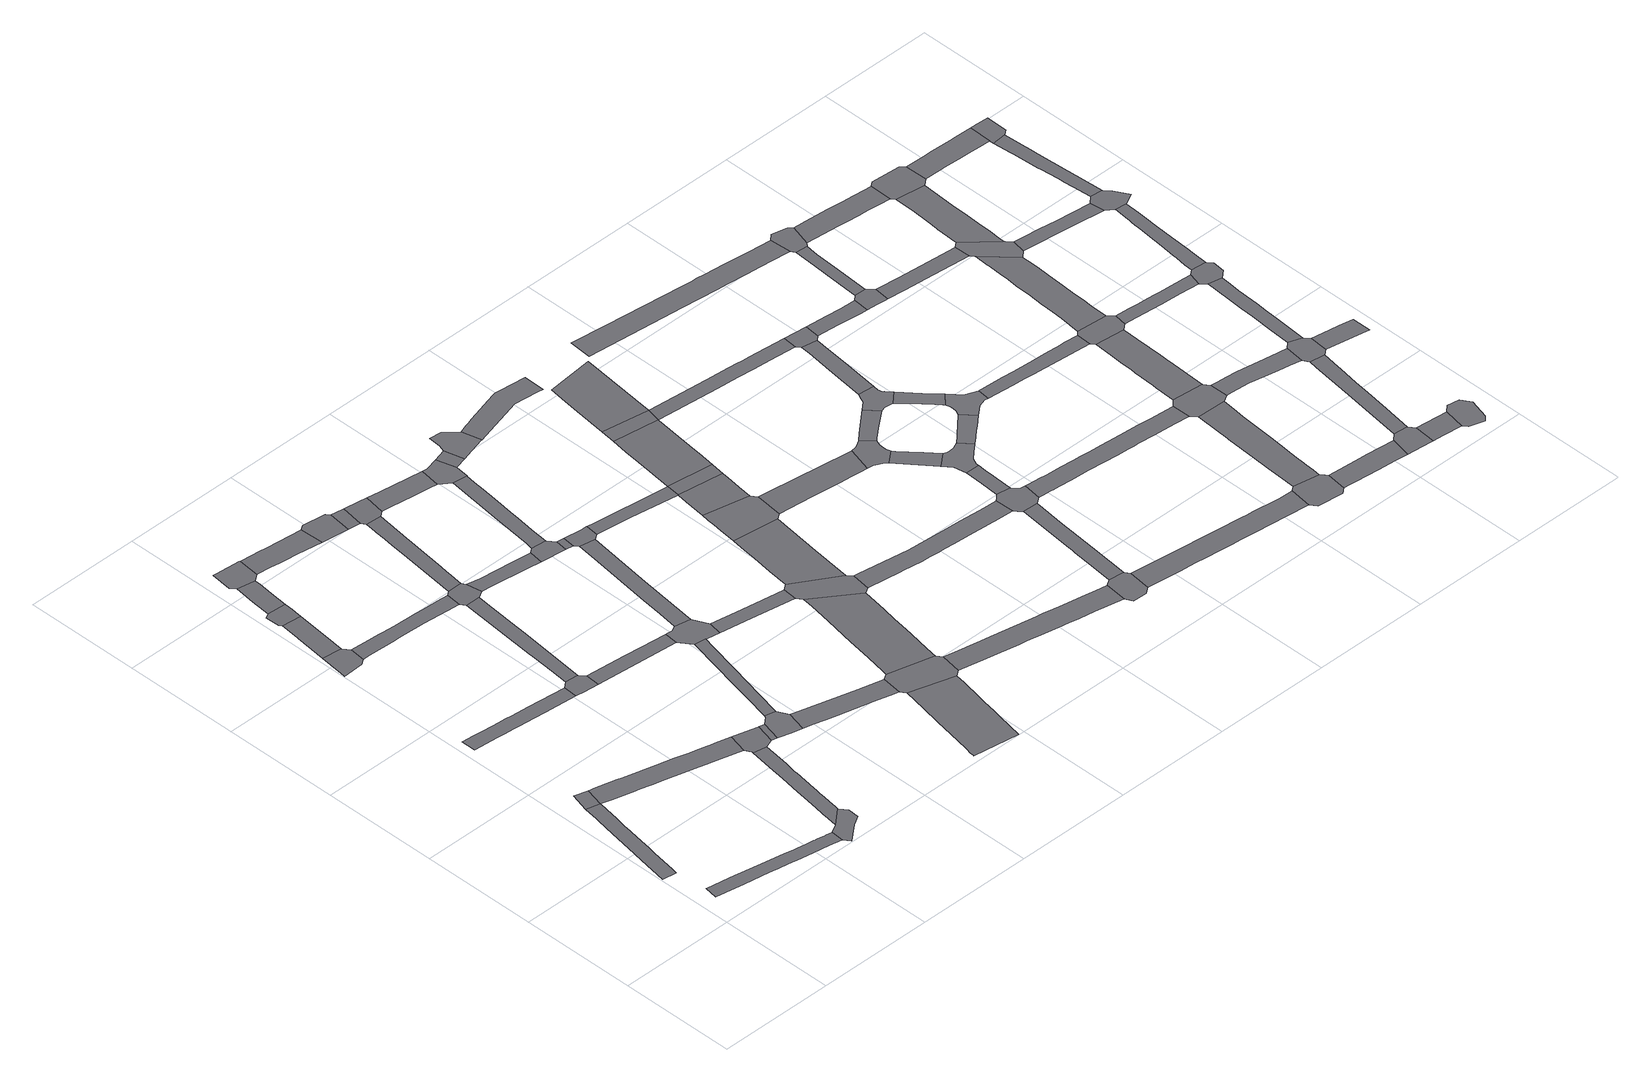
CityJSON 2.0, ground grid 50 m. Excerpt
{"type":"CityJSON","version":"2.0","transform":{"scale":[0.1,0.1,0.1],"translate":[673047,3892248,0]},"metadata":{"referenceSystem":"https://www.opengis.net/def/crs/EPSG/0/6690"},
"CityObjects":{
"road1":{"type":"Road","attributes":{"function":"9","usage":"9","RoadStructureAttribute.widthType":"3","RoadStructureAttribute.width":5.88,"RoadStructureAttribute.sectionType":"1"},"geometry":[{"type":"MultiSurface","lod":"1","boundaries":[[[0,1,2,3,4,5,6,7,8,9,10,11,12,13,14,15,16,17,18]]]}]},
"road2":{"type":"Road","attributes":{"function":"9","usage":"9","RoadStructureAttribute.widthType":"3","RoadStructureAttribute.width":5.01,"RoadStructureAttribute.sectionType":"1"},"geometry":[{"type":"MultiSurface","lod":"1","boundaries":[[[19,20,21,22,23,24,25,26,27,28,29,30,31,32,33,34,35,36,37,38,39,40,41,42,43,44]]]}]},
"road3":{"type":"Road","attributes":{"function":"9","usage":"9","RoadStructureAttribute.widthType":"9","RoadStructureAttribute.width":-9999,"RoadStructureAttribute.sectionType":"9"},"geometry":[{"type":"MultiSurface","lod":"1","boundaries":[[[17,16,45,46]]]}]},
"road4":{"type":"Road","attributes":{"function":"9","usage":"9","RoadStructureAttribute.widthType":"9","RoadStructureAttribute.width":-9999,"RoadStructureAttribute.sectionType":"9"},"geometry":[{"type":"MultiSurface","lod":"1","boundaries":[[[47,48,49,50,51,52,53,54]]]}]},
"road5":{"type":"Road","attributes":{"function":"9","usage":"9","RoadStructureAttribute.widthType":"2","RoadStructureAttribute.width":8.75,"RoadStructureAttribute.sectionType":"1"},"geometry":[{"type":"MultiSurface","lod":"1","boundaries":[[[55,56,57,58,59,60,61,62,63,64,65,45,16,66,67,68,69,70,71,72,73,74,75,76,77]]]}]},
"road6":{"type":"Road","attributes":{"function":"9","usage":"9","RoadStructureAttribute.widthType":"3","RoadStructureAttribute.width":5.78,"RoadStructureAttribute.sectionType":"1"},"geometry":[{"type":"MultiSurface","lod":"1","boundaries":[[[78,79,80,81,82,83,84,85,86,87,88,89,90,91,92,93]]]}]},
"road7":{"type":"Road","attributes":{"function":"9","usage":"9","RoadStructureAttribute.widthType":"9","RoadStructureAttribute.width":-9999,"RoadStructureAttribute.sectionType":"9"},"geometry":[{"type":"MultiSurface","lod":"1","boundaries":[[[43,94,95,96,97,98,99,100,44]]]}]},
"road8":{"type":"Road","attributes":{"function":"9","usage":"9","RoadStructureAttribute.widthType":"2","RoadStructureAttribute.width":8.64,"RoadStructureAttribute.sectionType":"1"},"geometry":[{"type":"MultiSurface","lod":"1","boundaries":[[[101,102,103,104,105,50,49,106,107]]]}]},
"road9":{"type":"Road","attributes":{"function":"9","usage":"9","RoadStructureAttribute.widthType":"9","RoadStructureAttribute.width":-9999,"RoadStructureAttribute.sectionType":"9"},"geometry":[{"type":"MultiSurface","lod":"1","boundaries":[[[101,107,108,109,110,111,112]]]}]},
"road10":{"type":"Road","attributes":{"function":"9","usage":"9","RoadStructureAttribute.widthType":"3","RoadStructureAttribute.width":5.52,"RoadStructureAttribute.sectionType":"1"},"geometry":[{"type":"MultiSurface","lod":"1","boundaries":[[[113,114,115,116,117,118,119,120,121,100,99,122,123,124,125,126,127,128,129,130,131,132,133]]]}]},
"road11":{"type":"Road","attributes":{"function":"9","usage":"9","RoadStructureAttribute.widthType":"2","RoadStructureAttribute.width":8.64,"RoadStructureAttribute.sectionType":"1"},"geometry":[{"type":"MultiSurface","lod":"1","boundaries":[[[134,110,109,135,136,137,138,139,140]]]}]},
"road12":{"type":"Road","attributes":{"function":"9","usage":"9","RoadStructureAttribute.widthType":"9","RoadStructureAttribute.width":-9999,"RoadStructureAttribute.sectionType":"9"},"geometry":[{"type":"MultiSurface","lod":"1","boundaries":[[[139,141,142,143,144,145,146,147,148,140]]]}]},
"road13":{"type":"Road","attributes":{"function":"9","usage":"9","RoadStructureAttribute.widthType":"3","RoadStructureAttribute.width":5.44,"RoadStructureAttribute.sectionType":"1"},"geometry":[{"type":"MultiSurface","lod":"1","boundaries":[[[149,150,151,152,153,154,155,156,157,158,159,160,161,162,163,164,165,166,167,168,48,47]]]}]},
"road14":{"type":"Road","attributes":{"function":"9","usage":"9","RoadStructureAttribute.widthType":"9","RoadStructureAttribute.width":-9999,"RoadStructureAttribute.sectionType":"9"},"geometry":[{"type":"MultiSurface","lod":"1","boundaries":[[[169,170,171,86,85,172,173]]]}]},
"road15":{"type":"Road","attributes":{"function":"9","usage":"9","RoadStructureAttribute.widthType":"9","RoadStructureAttribute.width":-9999,"RoadStructureAttribute.sectionType":"9"},"geometry":[{"type":"MultiSurface","lod":"1","boundaries":[[[132,174,175,176,55,77,177,133]]]}]},
"road16":{"type":"Road","attributes":{"function":"9","usage":"9","RoadStructureAttribute.widthType":"2","RoadStructureAttribute.width":8.75,"RoadStructureAttribute.sectionType":"1"},"geometry":[{"type":"MultiSurface","lod":"1","boundaries":[[[178,179,175,174,180]]]}]},
"road17":{"type":"Road","attributes":{"function":"9","usage":"9","RoadStructureAttribute.widthType":"3","RoadStructureAttribute.width":5.95,"RoadStructureAttribute.sectionType":"1"},"geometry":[{"type":"MultiSurface","lod":"1","boundaries":[[[170,181,182,183,184,185,186,187,188,171]]]}]},
"road18":{"type":"Road","attributes":{"function":"9","usage":"9","RoadStructureAttribute.widthType":"2","RoadStructureAttribute.width":9.2,"RoadStructureAttribute.sectionType":"1"},"geometry":[{"type":"MultiSurface","lod":"1","boundaries":[[[189,190,191,192,193,194,195,196,197,198,143,142]]]}]},
"road19":{"type":"Road","attributes":{"function":"9","usage":"9","RoadStructureAttribute.widthType":"9","RoadStructureAttribute.width":-9999,"RoadStructureAttribute.sectionType":"9"},"geometry":[{"type":"MultiSurface","lod":"1","boundaries":[[[199,200,201,202,203,204,205,206,178,180]]]}]},
"road20":{"type":"Road","attributes":{"function":"9","usage":"9","RoadStructureAttribute.widthType":"3","RoadStructureAttribute.width":5.78,"RoadStructureAttribute.sectionType":"1"},"geometry":[{"type":"MultiSurface","lod":"1","boundaries":[[[207,208,209,210,169,173]]]}]},
"road21":{"type":"Road","attributes":{"function":"9","usage":"9","RoadStructureAttribute.widthType":"9","RoadStructureAttribute.width":-9999,"RoadStructureAttribute.sectionType":"9"},"geometry":[{"type":"MultiSurface","lod":"1","boundaries":[[[159,158,185,184,211,212,213,214]]]}]},
"road22":{"type":"Road","attributes":{"function":"9","usage":"9","RoadStructureAttribute.widthType":"3","RoadStructureAttribute.width":4.24,"RoadStructureAttribute.sectionType":"1"},"geometry":[{"type":"MultiSurface","lod":"1","boundaries":[[[215,216,217,204,203,218,219,220,221,222,223]]]}]},
"road23":{"type":"Road","attributes":{"function":"9","usage":"9","RoadStructureAttribute.widthType":"9","RoadStructureAttribute.width":-9999,"RoadStructureAttribute.sectionType":"9"},"geometry":[{"type":"MultiSurface","lod":"1","boundaries":[[[224,225,226,195,194,227,228]]]}]},
"road24":{"type":"Road","attributes":{"function":"9","usage":"9","RoadStructureAttribute.widthType":"2","RoadStructureAttribute.width":8.75,"RoadStructureAttribute.sectionType":"1"},"geometry":[{"type":"MultiSurface","lod":"1","boundaries":[[[229,230,231,232,233,234,235,236,237,238,239,202,201]]]}]},
"road25":{"type":"Road","attributes":{"function":"9","usage":"9","RoadStructureAttribute.widthType":"3","RoadStructureAttribute.width":5.95,"RoadStructureAttribute.sectionType":"1"},"geometry":[{"type":"MultiSurface","lod":"1","boundaries":[[[240,241,242,243,244,245,214,213,246,247,248,249,250,251,252,253,254]]]}]},
"road26":{"type":"Road","attributes":{"function":"9","usage":"9","RoadStructureAttribute.widthType":"2","RoadStructureAttribute.width":9.2,"RoadStructureAttribute.sectionType":"1"},"geometry":[{"type":"MultiSurface","lod":"1","boundaries":[[[255,256,257,224,228]]]}]},
"road27":{"type":"Road","attributes":{"function":"9","usage":"9","RoadStructureAttribute.widthType":"3","RoadStructureAttribute.width":5.54,"RoadStructureAttribute.sectionType":"1"},"geometry":[{"type":"MultiSurface","lod":"1","boundaries":[[[258,259,212,211,260,261,262,263]]]}]},
"road28":{"type":"Road","attributes":{"function":"9","usage":"9","RoadStructureAttribute.widthType":"9","RoadStructureAttribute.width":-9999,"RoadStructureAttribute.sectionType":"9"},"geometry":[{"type":"MultiSurface","lod":"1","boundaries":[[[207,223,222,264,265,266,267,268,269,270,208]]]}]},
"road29":{"type":"Road","attributes":{"function":"9","usage":"9","RoadStructureAttribute.widthType":"9","RoadStructureAttribute.width":-9999,"RoadStructureAttribute.sectionType":"9"},"geometry":[{"type":"MultiSurface","lod":"1","boundaries":[[[253,271,272,273,257,256,254]]]}]},
"road30":{"type":"Road","attributes":{"function":"9","usage":"9","RoadStructureAttribute.widthType":"1","RoadStructureAttribute.width":19.79,"RoadStructureAttribute.sectionType":"1"},"geometry":[{"type":"MultiSurface","lod":"1","boundaries":[[[274,275,276,277,278,279,280,281,282,283,284,285,286,287,288,289,290,291]]]}]},
"road31":{"type":"Road","attributes":{"function":"9","usage":"9","RoadStructureAttribute.widthType":"3","RoadStructureAttribute.width":5.95,"RoadStructureAttribute.sectionType":"1"},"geometry":[{"type":"MultiSurface","lod":"1","boundaries":[[[292,293,294,295,268,267,296,297,298]]]}]},
"road32":{"type":"Road","attributes":{"function":"9","usage":"9","RoadStructureAttribute.widthType":"9","RoadStructureAttribute.width":-9999,"RoadStructureAttribute.sectionType":"9"},"geometry":[{"type":"MultiSurface","lod":"1","boundaries":[[[299,300,301,263,262,302]]]}]},
"road33":{"type":"Road","attributes":{"function":"9","usage":"9","RoadStructureAttribute.widthType":"9","RoadStructureAttribute.width":-9999,"RoadStructureAttribute.sectionType":"9"},"geometry":[{"type":"MultiSurface","lod":"1","boundaries":[[[235,283,282,303,304,305,306,236]]]}]},
"road34":{"type":"Road","attributes":{"function":"9","usage":"9","RoadStructureAttribute.widthType":"2","RoadStructureAttribute.width":9.2,"RoadStructureAttribute.sectionType":"1"},"geometry":[{"type":"MultiSurface","lod":"1","boundaries":[[[307,272,271,308,309,310,311,312]]]}]},
"road35":{"type":"Road","attributes":{"function":"9","usage":"9","RoadStructureAttribute.widthType":"3","RoadStructureAttribute.width":5.78,"RoadStructureAttribute.sectionType":"1"},"geometry":[{"type":"MultiSurface","lod":"1","boundaries":[[[313,314,315,266,265,316,317,318]]]}]},
"road36":{"type":"Road","attributes":{"function":"9","usage":"9","RoadStructureAttribute.widthType":"3","RoadStructureAttribute.width":5.54,"RoadStructureAttribute.sectionType":"1"},"geometry":[{"type":"MultiSurface","lod":"1","boundaries":[[[302,319,320,299]]]}]},
"road37":{"type":"Road","attributes":{"function":"9","usage":"9","RoadStructureAttribute.widthType":"3","RoadStructureAttribute.width":5.42,"RoadStructureAttribute.sectionType":"1"},"geometry":[{"type":"MultiSurface","lod":"1","boundaries":[[[321,322,323,301,300,324,325,326,327,328,329,330,331,332,333]]]}]},
"road38":{"type":"Road","attributes":{"function":"9","usage":"9","RoadStructureAttribute.widthType":"9","RoadStructureAttribute.width":-9999,"RoadStructureAttribute.sectionType":"9"},"geometry":[{"type":"MultiSurface","lod":"1","boundaries":[[[334,320,319,292,298,335,336]]]}]},
"road39":{"type":"Road","attributes":{"function":"9","usage":"9","RoadStructureAttribute.widthType":"1","RoadStructureAttribute.width":19.79,"RoadStructureAttribute.sectionType":"1"},"geometry":[{"type":"MultiSurface","lod":"1","boundaries":[[[305,337,338,339,340,341,342,343,344,345,346,347,348,349,350,351,352,306]]]}]},
"road40":{"type":"Road","attributes":{"function":"9","usage":"9","RoadStructureAttribute.widthType":"9","RoadStructureAttribute.width":-9999,"RoadStructureAttribute.sectionType":"9"},"geometry":[{"type":"MultiSurface","lod":"1","boundaries":[[[353,354,312,311,321,333,355]]]}]},
"road41":{"type":"Road","attributes":{"function":"9","usage":"9","RoadStructureAttribute.widthType":"9","RoadStructureAttribute.width":-9999,"RoadStructureAttribute.sectionType":"9"},"geometry":[{"type":"MultiSurface","lod":"1","boundaries":[[[356,357,353,355]]]}]},
"road42":{"type":"Road","attributes":{"function":"9","usage":"9","RoadStructureAttribute.widthType":"9","RoadStructureAttribute.width":-9999,"RoadStructureAttribute.sectionType":"9"},"geometry":[{"type":"MultiSurface","lod":"1","boundaries":[[[358,359,360,361,318,317,344,343]]]}]},
"road43":{"type":"Road","attributes":{"function":"9","usage":"9","RoadStructureAttribute.widthType":"3","RoadStructureAttribute.width":5.54,"RoadStructureAttribute.sectionType":"1"},"geometry":[{"type":"MultiSurface","lod":"1","boundaries":[[[335,362,363,364,365,366,367,368,369,370,371,336]]]}]},
"road44":{"type":"Road","attributes":{"function":"9","usage":"9","RoadStructureAttribute.widthType":"1","RoadStructureAttribute.width":19.79,"RoadStructureAttribute.sectionType":"1"},"geometry":[{"type":"MultiSurface","lod":"1","boundaries":[[[360,372,373,374,375,376,377,361]]]}]},
"road45":{"type":"Road","attributes":{"function":"9","usage":"9","RoadStructureAttribute.widthType":"9","RoadStructureAttribute.width":-9999,"RoadStructureAttribute.sectionType":"1"},"geometry":[{"type":"MultiSurface","lod":"1","boundaries":[[[378,379,380,381,382,383,384,357,356]]]}]},
"road46":{"type":"Road","attributes":{"function":"9","usage":"9","RoadStructureAttribute.widthType":"2","RoadStructureAttribute.width":9.16,"RoadStructureAttribute.sectionType":"1"},"geometry":[{"type":"MultiSurface","lod":"1","boundaries":[[[385,386,387,388,389,390,391,392,393,394,395,396,397,304,303,398,399,400,401,402,403,404,405,406,407,408,409,410,411,412]]]}]},
"road47":{"type":"Road","attributes":{"function":"9","usage":"9","RoadStructureAttribute.widthType":"9","RoadStructureAttribute.width":-9999,"RoadStructureAttribute.sectionType":"9"},"geometry":[{"type":"MultiSurface","lod":"1","boundaries":[[[413,414,415,416,374,373,417,418,419]]]}]},
"road48":{"type":"Road","attributes":{"function":"9","usage":"9","RoadStructureAttribute.widthType":"1","RoadStructureAttribute.width":19.79,"RoadStructureAttribute.sectionType":"1"},"geometry":[{"type":"MultiSurface","lod":"1","boundaries":[[[420,421,422,364,423,424,413,419]]]}]},
"road49":{"type":"Road","attributes":{"function":"9","usage":"9","RoadStructureAttribute.widthType":"9","RoadStructureAttribute.width":-9999,"RoadStructureAttribute.sectionType":"9"},"geometry":[{"type":"MultiSurface","lod":"1","boundaries":[[[364,422,425,365]]]}]},
"road50":{"type":"Road","attributes":{"function":"9","usage":"9","RoadStructureAttribute.widthType":"2","RoadStructureAttribute.width":9.2,"RoadStructureAttribute.sectionType":"1"},"geometry":[{"type":"MultiSurface","lod":"1","boundaries":[[[426,427,428,429,430,431,432,381,380,433,434,435,436,437,438]]]}]},
"road51":{"type":"Road","attributes":{"function":"9","usage":"9","RoadStructureAttribute.widthType":"1","RoadStructureAttribute.width":19.79,"RoadStructureAttribute.sectionType":"1"},"geometry":[{"type":"MultiSurface","lod":"1","boundaries":[[[425,439,440,441,442,443,444,445,446,447,365]]]}]},
"road52":{"type":"Road","attributes":{"function":"9","usage":"9","RoadStructureAttribute.widthType":"2","RoadStructureAttribute.width":7.69,"RoadStructureAttribute.sectionType":"1"},"geometry":[{"type":"MultiSurface","lod":"1","boundaries":[[[448,449,450,451,452,453,359,358,454,455,456,457,458,459,460,461,462,463,464,465,466]]]}]},
"road53":{"type":"Road","attributes":{"function":"9","usage":"9","RoadStructureAttribute.widthType":"9","RoadStructureAttribute.width":-9999,"RoadStructureAttribute.sectionType":"9"},"geometry":[{"type":"MultiSurface","lod":"1","boundaries":[[[442,467,468,443]]]}]},
"road54":{"type":"Road","attributes":{"function":"9","usage":"9","RoadStructureAttribute.widthType":"2","RoadStructureAttribute.width":9.23,"RoadStructureAttribute.sectionType":"1"},"geometry":[{"type":"MultiSurface","lod":"1","boundaries":[[[417,469,470,471,472,473,474,475,476,477,418]]]}]},
"road55":{"type":"Road","attributes":{"function":"9","usage":"9","RoadStructureAttribute.widthType":"9","RoadStructureAttribute.width":-9999,"RoadStructureAttribute.sectionType":"9"},"geometry":[{"type":"MultiSurface","lod":"1","boundaries":[[[478,479,480,481,482,483,385,412]]]}]},
"road56":{"type":"Road","attributes":{"function":"9","usage":"9","RoadStructureAttribute.widthType":"1","RoadStructureAttribute.width":19.79,"RoadStructureAttribute.sectionType":"1"},"geometry":[{"type":"MultiSurface","lod":"1","boundaries":[[[484,485,486,468,467,487,488]]]}]},
"road57":{"type":"Road","attributes":{"function":"9","usage":"9","RoadStructureAttribute.widthType":"3","RoadStructureAttribute.width":5.67,"RoadStructureAttribute.sectionType":"1"},"geometry":[{"type":"MultiSurface","lod":"1","boundaries":[[[489,490,491,492,493,483,482,494,495,496,497]]]}]},
"road58":{"type":"Road","attributes":{"function":"9","usage":"9","RoadStructureAttribute.widthType":"9","RoadStructureAttribute.width":-9999,"RoadStructureAttribute.sectionType":"9"},"geometry":[{"type":"MultiSurface","lod":"1","boundaries":[[[498,499,500,501,502,503,474,473,504,505,506,507]]]}]},
"road59":{"type":"Road","attributes":{"function":"9","usage":"9","RoadStructureAttribute.widthType":"9","RoadStructureAttribute.width":-9999,"RoadStructureAttribute.sectionType":"9"},"geometry":[{"type":"MultiSurface","lod":"1","boundaries":[[[508,509,510,511,512,466,465,513,489,497,514]]]}]},
"road60":{"type":"Road","attributes":{"function":"9","usage":"9","RoadStructureAttribute.widthType":"2","RoadStructureAttribute.width":7.19,"RoadStructureAttribute.sectionType":"1"},"geometry":[{"type":"MultiSurface","lod":"1","boundaries":[[[515,516,517,518,507,506,519,520,521]]]}]},
"road61":{"type":"Road","attributes":{"function":"9","usage":"9","RoadStructureAttribute.widthType":"3","RoadStructureAttribute.width":4.58,"RoadStructureAttribute.sectionType":"1"},"geometry":[{"type":"MultiSurface","lod":"1","boundaries":[[[510,522,523,524,525,526,527,511]]]}]},
"road62":{"type":"Road","attributes":{"function":"9","usage":"9","RoadStructureAttribute.widthType":"2","RoadStructureAttribute.width":6.44,"RoadStructureAttribute.sectionType":"1"},"geometry":[{"type":"MultiSurface","lod":"1","boundaries":[[[528,529,530,531,532,533,467,442,534,535,536,537,538,539,540,541]]]}]},
"road63":{"type":"Road","attributes":{"function":"9","usage":"9","RoadStructureAttribute.widthType":"9","RoadStructureAttribute.width":-9999,"RoadStructureAttribute.sectionType":"9"},"geometry":[{"type":"MultiSurface","lod":"1","boundaries":[[[520,542,525,524,543,544,545,546,547,548,549,550,551,521]]]}]},
"road64":{"type":"Road","attributes":{"function":"9","usage":"9","RoadStructureAttribute.widthType":"2","RoadStructureAttribute.width":7.19,"RoadStructureAttribute.sectionType":"1"},"geometry":[{"type":"MultiSurface","lod":"1","boundaries":[[[552,502,501,553,554,555,556,557,558]]]}]},
"road65":{"type":"Road","attributes":{"function":"9","usage":"9","RoadStructureAttribute.widthType":"2","RoadStructureAttribute.width":9.16,"RoadStructureAttribute.sectionType":"1"},"geometry":[{"type":"MultiSurface","lod":"1","boundaries":[[[480,559,560,561,562,563,564,565,566,567,568,569,570,571,572,573,574,575,576,577,578,579,580,581,582,583,584,481]]]}]},
"road66":{"type":"Road","attributes":{"function":"9","usage":"9","RoadStructureAttribute.widthType":"9","RoadStructureAttribute.width":-9999,"RoadStructureAttribute.sectionType":"9"},"geometry":[{"type":"MultiSurface","lod":"1","boundaries":[[[585,586,587,558,557,588,589,590,591,592,593,594,595,596]]]}]},
"road67":{"type":"Road","attributes":{"function":"9","usage":"9","RoadStructureAttribute.widthType":"2","RoadStructureAttribute.width":7.19,"RoadStructureAttribute.sectionType":"1"},"geometry":[{"type":"MultiSurface","lod":"1","boundaries":[[[546,597,598,599,600,601,602,603,604,605,606,607,547]]]}]},
"road68":{"type":"Road","attributes":{"function":"9","usage":"9","RoadStructureAttribute.widthType":"2","RoadStructureAttribute.width":7.19,"RoadStructureAttribute.sectionType":"1"},"geometry":[{"type":"MultiSurface","lod":"1","boundaries":[[[590,608,609,610,611,612,613,614,615,616,617,618,591]]]}]},
"road69":{"type":"Road","attributes":{"function":"9","usage":"9","RoadStructureAttribute.widthType":"3","RoadStructureAttribute.width":5.77,"RoadStructureAttribute.sectionType":"1"},"geometry":[{"type":"MultiSurface","lod":"1","boundaries":[[[595,619,620,621,622,623,624,625,626,627,596]]]}]},
"road70":{"type":"Road","attributes":{"function":"9","usage":"9","RoadStructureAttribute.widthType":"2","RoadStructureAttribute.width":7.69,"RoadStructureAttribute.sectionType":"1"},"geometry":[{"type":"MultiSurface","lod":"1","boundaries":[[[628,629,630,631,632,633,634,635,636,637,638,639,640,641,642,643,644,645,646,647,648,649,650,651,652,653,654,508,514]]]}]},
"road71":{"type":"Road","attributes":{"function":"9","usage":"9","RoadStructureAttribute.widthType":"9","RoadStructureAttribute.width":-9999,"RoadStructureAttribute.sectionType":"9"},"geometry":[{"type":"MultiSurface","lod":"1","boundaries":[[[655,656,657,604,603,658,659,660,661,662,663,664,665,615,614]]]}]},
"road72":{"type":"Road","attributes":{"function":"9","usage":"9","RoadStructureAttribute.widthType":"2","RoadStructureAttribute.width":8.99,"RoadStructureAttribute.sectionType":"1"},"geometry":[{"type":"MultiSurface","lod":"1","boundaries":[[[666,667,668,669,670,671,672,673,674,675,676,677,678,679,680,681,682,683,684,685,686]]]}]},
"road73":{"type":"Road","attributes":{"function":"9","usage":"9","RoadStructureAttribute.widthType":"9","RoadStructureAttribute.width":-9999,"RoadStructureAttribute.sectionType":"9"},"geometry":[{"type":"MultiSurface","lod":"1","boundaries":[[[687,688,541,540,624,623]]]}]},
"road74":{"type":"Road","attributes":{"function":"9","usage":"9","RoadStructureAttribute.widthType":"9","RoadStructureAttribute.width":-9999,"RoadStructureAttribute.sectionType":"9"},"geometry":[{"type":"MultiSurface","lod":"1","boundaries":[[[689,690,691,692,572,571,693,694,695]]]}]},
"road75":{"type":"Road","attributes":{"function":"9","usage":"9","RoadStructureAttribute.widthType":"2","RoadStructureAttribute.width":6.44,"RoadStructureAttribute.sectionType":"1"},"geometry":[{"type":"MultiSurface","lod":"1","boundaries":[[[696,697,698,699,700,701,688,687]]]}]},
"road76":{"type":"Road","attributes":{"function":"9","usage":"9","RoadStructureAttribute.widthType":"3","RoadStructureAttribute.width":5.32,"RoadStructureAttribute.sectionType":"1"},"geometry":[{"type":"MultiSurface","lod":"1","boundaries":[[[702,703,704,705,706,707,708,709,710,711,712,713,662,661,714,715,716,717,718,719]]]}]},
"road77":{"type":"Road","attributes":{"function":"9","usage":"9","RoadStructureAttribute.widthType":"2","RoadStructureAttribute.width":12.48,"RoadStructureAttribute.sectionType":"1"},"geometry":[{"type":"MultiSurface","lod":"1","boundaries":[[[691,720,721,722,723,724,725,726,727,728,729,730,731,732,733,734,735,736,692]]]}]},
"road78":{"type":"Road","attributes":{"function":"9","usage":"9","RoadStructureAttribute.widthType":"9","RoadStructureAttribute.width":-9999,"RoadStructureAttribute.sectionType":"9"},"geometry":[{"type":"MultiSurface","lod":"1","boundaries":[[[737,738,699,698,739,740,741,742]]]}]},
"road79":{"type":"Road","attributes":{"function":"9","usage":"9","RoadStructureAttribute.widthType":"2","RoadStructureAttribute.width":8.92,"RoadStructureAttribute.sectionType":"1"},"geometry":[{"type":"MultiSurface","lod":"1","boundaries":[[[743,744,745,689,695,746,747,748,749,750,751,752]]]}]},
"road80":{"type":"Road","attributes":{"function":"9","usage":"9","RoadStructureAttribute.widthType":"9","RoadStructureAttribute.width":-9999,"RoadStructureAttribute.sectionType":"9"},"geometry":[{"type":"MultiSurface","lod":"1","boundaries":[[[641,730,729,753,754,755,756,642]]]}]},
"road81":{"type":"Road","attributes":{"function":"9","usage":"9","RoadStructureAttribute.widthType":"3","RoadStructureAttribute.width":4.13,"RoadStructureAttribute.sectionType":"1"},"geometry":[{"type":"MultiSurface","lod":"1","boundaries":[[[757,758,759,760,738,737,761,762,763]]]}]},
"road82":{"type":"Road","attributes":{"function":"9","usage":"9","RoadStructureAttribute.widthType":"2","RoadStructureAttribute.width":12.48,"RoadStructureAttribute.sectionType":"1"},"geometry":[{"type":"MultiSurface","lod":"1","boundaries":[[[755,764,765,766,767,768,769,770,771,772,773,774,775,776,777,778,756]]]}]},
"road83":{"type":"Road","attributes":{"function":"9","usage":"9","RoadStructureAttribute.widthType":"9","RoadStructureAttribute.width":-9999,"RoadStructureAttribute.sectionType":"9"},"geometry":[{"type":"MultiSurface","lod":"1","boundaries":[[[779,677,676,757,763,780,781,782]]]}]},
"road84":{"type":"Road","attributes":{"function":"9","usage":"9","RoadStructureAttribute.widthType":"2","RoadStructureAttribute.width":6.44,"RoadStructureAttribute.sectionType":"1"},"geometry":[{"type":"MultiSurface","lod":"1","boundaries":[[[741,783,784,785,786,787,788,789,790,791,742]]]}]},
"road85":{"type":"Road","attributes":{"function":"9","usage":"9","RoadStructureAttribute.widthType":"9","RoadStructureAttribute.width":-9999,"RoadStructureAttribute.sectionType":"9"},"geometry":[{"type":"MultiSurface","lod":"1","boundaries":[[[751,792,793,794,795,796,752]]]}]},
"road86":{"type":"Road","attributes":{"function":"9","usage":"9","RoadStructureAttribute.widthType":"9","RoadStructureAttribute.width":-9999,"RoadStructureAttribute.sectionType":"9"},"geometry":[{"type":"MultiSurface","lod":"1","boundaries":[[[797,798,799,702,719,770,769,800,801]]]}]},
"road87":{"type":"Road","attributes":{"function":"9","usage":"9","RoadStructureAttribute.widthType":"2","RoadStructureAttribute.width":7.92,"RoadStructureAttribute.sectionType":"1"},"geometry":[{"type":"MultiSurface","lod":"1","boundaries":[[[802,803,804,805,806,807,754,753,808,809,810,811,812,813,814]]]}]},
"road88":{"type":"Road","attributes":{"function":"9","usage":"9","RoadStructureAttribute.widthType":"2","RoadStructureAttribute.width":8.92,"RoadStructureAttribute.sectionType":"1"},"geometry":[{"type":"MultiSurface","lod":"1","boundaries":[[[793,815,816,817,818,819,794]]]}]},
"road89":{"type":"Road","attributes":{"function":"9","usage":"9","RoadStructureAttribute.widthType":"2","RoadStructureAttribute.width":12.48,"RoadStructureAttribute.sectionType":"1"},"geometry":[{"type":"MultiSurface","lod":"1","boundaries":[[[820,821,822,823,824,825,826,827,828,799,798,829,830,831,832,833,834,835,836,837,838]]]}]},
"road90":{"type":"Road","attributes":{"function":"9","usage":"9","RoadStructureAttribute.widthType":"3","RoadStructureAttribute.width":5.49,"RoadStructureAttribute.sectionType":"1"},"geometry":[{"type":"MultiSurface","lod":"1","boundaries":[[[795,839,840,841,842,843,844,845,846,847,848,849,850,851,796]]]}]},
"road91":{"type":"Road","attributes":{"function":"9","usage":"9","RoadStructureAttribute.widthType":"2","RoadStructureAttribute.width":8.99,"RoadStructureAttribute.sectionType":"1"},"geometry":[{"type":"MultiSurface","lod":"1","boundaries":[[[852,853,854,855,856,781,780,857,858,859,860,861,862,863,864]]]}]},
"road92":{"type":"Road","attributes":{"function":"9","usage":"9","RoadStructureAttribute.widthType":"9","RoadStructureAttribute.width":-9999,"RoadStructureAttribute.sectionType":"9"},"geometry":[{"type":"MultiSurface","lod":"1","boundaries":[[[865,866,867,817,816,868,869,870]]]}]},
"road93":{"type":"Road","attributes":{"function":"9","usage":"9","RoadStructureAttribute.widthType":"9","RoadStructureAttribute.width":-9999,"RoadStructureAttribute.sectionType":"9"},"geometry":[{"type":"MultiSurface","lod":"1","boundaries":[[[871,872,873,874,875,876,788,787,877,838,837]]]}]},
"road94":{"type":"Road","attributes":{"function":"9","usage":"9","RoadStructureAttribute.widthType":"3","RoadStructureAttribute.width":4.67,"RoadStructureAttribute.sectionType":"1"},"geometry":[{"type":"MultiSurface","lod":"1","boundaries":[[[800,878,879,880,881,882,883,884,885,886,887,888,801]]]}]},
"road95":{"type":"Road","attributes":{"function":"9","usage":"9","RoadStructureAttribute.widthType":"9","RoadStructureAttribute.width":-9999,"RoadStructureAttribute.sectionType":"9"},"geometry":[{"type":"MultiSurface","lod":"1","boundaries":[[[889,814,813,845,844,890,891,892,893]]]}]},
"road96":{"type":"Road","attributes":{"function":"9","usage":"9","RoadStructureAttribute.widthType":"2","RoadStructureAttribute.width":12.48,"RoadStructureAttribute.sectionType":"1"},"geometry":[{"type":"MultiSurface","lod":"1","boundaries":[[[894,895,896,897,876,875,898,899,900,901,902,903,904]]]}]},
"road97":{"type":"Road","attributes":{"function":"9","usage":"9","RoadStructureAttribute.widthType":"3","RoadStructureAttribute.width":5.43,"RoadStructureAttribute.sectionType":"1"},"geometry":[{"type":"MultiSurface","lod":"1","boundaries":[[[905,906,907,908,909,889,893,910,911,912,913,914,915,916]]]}]},
"road98":{"type":"Road","attributes":{"function":"9","usage":"9","RoadStructureAttribute.widthType":"9","RoadStructureAttribute.width":-9999,"RoadStructureAttribute.sectionType":"9"},"geometry":[{"type":"MultiSurface","lod":"1","boundaries":[[[917,864,863,904,903,918,919,920]]]}]},
"road99":{"type":"Road","attributes":{"function":"9","usage":"9","RoadStructureAttribute.widthType":"2","RoadStructureAttribute.width":7.92,"RoadStructureAttribute.sectionType":"1"},"geometry":[{"type":"MultiSurface","lod":"1","boundaries":[[[891,921,922,923,924,925,892]]]}]},
"road100":{"type":"Road","attributes":{"function":"9","usage":"9","RoadStructureAttribute.widthType":"3","RoadStructureAttribute.width":5.82,"RoadStructureAttribute.sectionType":"1"},"geometry":[{"type":"MultiSurface","lod":"1","boundaries":[[[926,927,928,929,872,871,930,931,932]]]}]},
"road101":{"type":"Road","attributes":{"function":"9","usage":"9","RoadStructureAttribute.widthType":"9","RoadStructureAttribute.width":-9999,"RoadStructureAttribute.sectionType":"9"},"geometry":[{"type":"MultiSurface","lod":"1","boundaries":[[[915,933,934,935,936,882,881,916]]]}]},
"road102":{"type":"Road","attributes":{"function":"9","usage":"9","RoadStructureAttribute.widthType":"3","RoadStructureAttribute.width":5.43,"RoadStructureAttribute.sectionType":"1"},"geometry":[{"type":"MultiSurface","lod":"1","boundaries":[[[937,938,939,940,941,942,943,944,945,946,947,936,935,948,949,950,951,952,953,954,955]]]}]},
"road103":{"type":"Road","attributes":{"function":"9","usage":"9","RoadStructureAttribute.widthType":"2","RoadStructureAttribute.width":9.56,"RoadStructureAttribute.sectionType":"1"},"geometry":[{"type":"MultiSurface","lod":"1","boundaries":[[[956,957,958,959,960,919,918,961,962,963,964,965,966]]]}]},
"road104":{"type":"Road","attributes":{"function":"9","usage":"9","RoadStructureAttribute.widthType":"9","RoadStructureAttribute.width":-9999,"RoadStructureAttribute.sectionType":"9"},"geometry":[{"type":"MultiSurface","lod":"1","boundaries":[[[967,926,932,955,954,968,969,970]]]}]},
"road105":{"type":"Road","attributes":{"function":"9","usage":"9","RoadStructureAttribute.widthType":"3","RoadStructureAttribute.width":5.03,"RoadStructureAttribute.sectionType":"1"},"geometry":[{"type":"MultiSurface","lod":"1","boundaries":[[[971,972,973,974,975,976,977,978,967,970,979,980,981,982,983,984]]]}]},
"road106":{"type":"Road","attributes":{"function":"9","usage":"9","RoadStructureAttribute.widthType":"9","RoadStructureAttribute.width":-9999,"RoadStructureAttribute.sectionType":"9"},"geometry":[{"type":"MultiSurface","lod":"1","boundaries":[[[985,986,987,956,966,988,971,984]]]}]}
},
"vertices":[
[79,734,0],[77,722,0],[61,634,0],[45,539,0],[31,458,0],[9,331,0],[68,321,0],[69,325,0],[72,344,0],[91,455,0],[97,488,0],[110,564,0],[117,604,0],[123,638,0],[131,686,0],[148,781,0],[148,784,0],[90,800,0],[90,797,0],
[596,92,0],[592,92,0],[557,99,0],[546,101,0],[542,102,0],[507,108,0],[474,114,0],[460,116,0],[418,124,0],[302,145,0],[186,167,0],[149,173,0],[84,185,0],[83,185,0],[73,128,0],[178,109,0],[194,107,0],[304,88,0],[344,81,0],[347,80,0],[404,71,0],[422,67,0],[492,55,0],[561,43,0],[617,34,0],[621,87,0],
[170,867,0],[112,883,0],
[120,1952,0],[126,2019,0],[106,2048,0],[21,2058,0],[12,1980,0],[8,1952,0],[6,1932,0],[96,1936,0],
[742,718,0],[678,735,0],[669,737,0],[625,748,0],[616,751,0],[569,763,0],[516,777,0],[444,796,0],[306,832,0],[287,837,0],[203,859,0],[151,784,0],[193,772,0],[289,747,0],[307,742,0],[352,730,0],[409,715,0],[479,697,0],[527,684,0],[570,673,0],[612,662,0],[667,647,0],[720,633,0],
[44,1315,0],[152,1305,0],[183,1302,0],[226,1298,0],[256,1295,0],[277,1293,0],[371,1284,0],[510,1271,0],[515,1332,0],[349,1348,0],[276,1355,0],[247,1358,0],[188,1363,0],[127,1369,0],[100,1372,0],[44,1377,0],
[636,5,0],[707,62,0],[710,64,0],[748,86,0],[752,135,0],[727,166,0],[658,108,0],
[48,2285,0],[38,2204,0],[38,2199,0],[25,2090,0],[23,2073,0],[116,2139,0],[130,2278,0],
[136,2327,0],[140,2365,0],[58,2370,0],[37,2359,0],[40,2297,0],
[716,481,0],[708,425,0],[694,334,0],[684,272,0],[684,271,0],[676,224,0],[670,184,0],[665,152,0],[665,150,0],[729,179,0],[733,202,0],[735,218,0],[740,247,0],[744,276,0],[747,294,0],[749,310,0],[765,412,0],[767,427,0],[775,475,0],[792,589,0],[734,598,0],
[68,2457,0],[144,2404,0],[149,2457,0],[149,2459,0],[155,2508,0],[157,2533,0],[79,2547,0],
[166,2540,0],[185,2555,0],[194,2647,0],[192,2648,0],[140,2653,0],[86,2659,0],[72,2661,0],[60,2568,0],
[154,1951,0],[183,1950,0],[247,1947,0],[263,1946,0],[298,1945,0],[339,1943,0],[401,1941,0],[417,1939,0],[552,1927,0],[577,1925,0],[584,1989,0],[537,1992,0],[497,1995,0],[468,1996,0],[432,1999,0],[331,2005,0],[275,2009,0],[262,2010,0],[207,2013,0],[190,2015,0],
[619,1323,0],[597,1348,0],[541,1352,0],[549,1267,0],[614,1261,0],
[829,603,0],[851,689,0],[801,702,0],[736,607,0],
[875,683,0],[854,689,0],[853,597,0],
[629,1644,0],[634,1692,0],[649,1832,0],[657,1903,0],[592,1902,0],[560,1555,0],[557,1523,0],[548,1430,0],
[250,2547,0],[286,2542,0],[303,2539,0],[317,2538,0],[369,2531,0],[477,2516,0],[472,2617,0],[316,2634,0],[286,2637,0],[248,2641,0],
[859,596,0],[911,582,0],[956,571,0],[978,658,0],[954,706,0],[909,717,0],[907,708,0],[890,695,0],
[975,1227,0],[981,1287,0],[872,1298,0],[790,1306,0],
[686,1921,0],[674,1985,0],[664,2003,0],[603,2004,0],
[981,1031,0],[957,925,0],[935,831,0],[981,818,0],[998,891,0],[1019,982,0],[1052,1122,0],[1063,1167,0],[1014,1174,0],
[606,2601,0],[594,2617,0],[495,2632,0],[536,2508,0],[593,2501,0],
[1002,559,0],[1048,547,0],[1095,535,0],[1231,500,0],[1241,497,0],[1306,480,0],[1342,471,0],[1354,558,0],[1250,585,0],[1174,606,0],[996,653,0],
[653,2425,0],[653,2418,0],[647,2371,0],[642,2327,0],[632,2243,0],[613,2084,0],[672,2061,0],[676,2092,0],[680,2118,0],[686,2170,0],[693,2220,0],[702,2289,0],[706,2320,0],[726,2470,0],[659,2473,0],
[611,2498,0],[646,2493,0],[662,2593,0],
[879,1957,0],[734,1974,0],[733,1915,0],[891,1894,0],[952,1886,0],[960,1948,0],
[1066,1166,0],[1123,1157,0],[1133,1215,0],[1101,1282,0],[1035,1295,0],[1010,1284,0],[993,1286,0],
[749,2487,0],[763,2577,0],[731,2582,0],
[1476,5,0],[1487,58,0],[1499,121,0],[1507,160,0],[1512,187,0],[1519,221,0],[1524,249,0],[1543,344,0],[1551,389,0],[1359,446,0],[1339,343,0],[1322,257,0],[1306,173,0],[1288,80,0],[1282,49,0],[1279,33,0],[1278,30,0],[1476,3,0],
[1110,1849,0],[1098,1762,0],[1059,1477,0],[1046,1380,0],[1108,1332,0],[1137,1548,0],[1176,1837,0],
[1070,1926,0],[1045,1956,0],[981,1963,0],[1063,1872,0],
[1576,406,0],[1590,497,0],[1575,523,0],[1380,573,0],
[825,2568,0],[789,2481,0],[891,2467,0],[962,2457,0],[996,2453,0],[1008,2542,0],
[1328,1183,0],[1308,1186,0],[1272,1192,0],[1259,1134,0],[1449,1101,0],[1455,1162,0],
[1095,1868,0],[1102,1922,0],
[1041,2419,0],[1011,2178,0],[988,1996,0],[1050,1997,0],[1055,2039,0],[1065,2115,0],[1070,2159,0],[1078,2217,0],[1084,2267,0],[1093,2331,0],[1095,2354,0],[1102,2409,0],[1103,2411,0],
[1179,1912,0],[1199,1853,0],[1206,1909,0],
[1579,543,0],[1591,616,0],[1601,671,0],[1610,723,0],[1618,771,0],[1629,833,0],[1648,944,0],[1466,1077,0],[1459,1026,0],[1443,930,0],[1442,925,0],[1434,880,0],[1418,791,0],[1400,685,0],[1391,636,0],[1384,595,0],
[1088,2554,0],[1030,2539,0],[1110,2470,0],
[1164,2484,0],[1142,2568,0],
[1673,961,0],[1685,1042,0],[1666,1065,0],[1479,1180,0],
[1352,1834,0],[1557,1803,0],[1560,1803,0],[1568,1864,0],[1565,1864,0],[1435,1880,0],[1338,1892,0],[1298,1897,0],[1235,1905,0],[1216,1908,0],
[1689,1240,0],[1717,1458,0],[1519,1483,0],[1510,1418,0],[1503,1361,0],[1491,1273,0],
[1213,2497,0],[1279,2514,0],[1284,2515,0],[1262,2600,0],[1209,2648,0],[1157,2652,0],[1152,2597,0],
[2287,365,0],[2239,374,0],[2180,385,0],[2085,403,0],[2060,408,0],[2017,416,0],[1987,421,0],[1905,437,0],[1841,449,0],[1791,458,0],[1734,469,0],[1640,487,0],[1630,489,0],[1656,390,0],[1666,388,0],[1740,374,0],[1834,355,0],[1865,349,0],[1879,346,0],[1900,342,0],[1926,337,0],[2014,320,0],[2050,313,0],[2052,312,0],[2087,305,0],[2115,300,0],[2152,293,0],[2275,268,0],
[1541,1661,0],[1537,1628,0],[1533,1594,0],[1528,1553,0],[1741,1475,0],[1756,1594,0],[1737,1618,0],
[1746,1683,0],[1754,1746,0],[1758,1777,0],[1559,1800,0],[1554,1756,0],
[1766,1838,0],
[1638,2651,0],[1523,2664,0],[1501,2667,0],[1484,2662,0],[1339,2622,0],[1314,2615,0],[1299,2611,0],[1308,2522,0],[1407,2547,0],[1475,2565,0],[1506,2573,0],[1612,2562,0],[1635,2559,0],
[1776,1913,0],[1783,1971,0],[1806,2146,0],[1806,2149,0],[1608,2176,0],[1599,2105,0],[1589,2031,0],[1581,1968,0],[1568,1867,0],
[2282,981,0],[2230,985,0],[2170,989,0],[2087,995,0],[1925,1006,0],[1707,1039,0],[1819,940,0],[1831,939,0],[1914,927,0],[1950,924,0],[1992,921,0],[2024,919,0],[2064,916,0],[2138,911,0],[2228,904,0],[2274,901,0],[2307,898,0],[2341,896,0],[2339,977,0],
[1820,2211,0],[1617,2242,0],
[1889,1459,0],[2021,1443,0],[2070,1438,0],[2112,1433,0],[2141,1430,0],[2171,1539,0],[2023,1559,0],[1935,1570,0],[1790,1589,0],
[2293,238,0],[2353,235,0],[2380,255,0],[2392,353,0],[2378,374,0],[2313,383,0],
[1655,2536,0],[1644,2456,0],[1635,2386,0],[1821,2214,0],[1859,2554,0],
[2366,866,0],[2339,623,0],[2336,590,0],[2334,574,0],[2327,509,0],[2397,552,0],[2410,670,0],[2416,721,0],[2431,864,0],
[2265,1458,0],[2264,1480,0],[2267,1496,0],[2273,1514,0],[2229,1561,0],[2198,1542,0],[2168,1427,0],[2209,1407,0],[2217,1397,0],[2270,1440,0],
[2472,963,0],[2448,966,0],[2425,993,0],[2366,1002,0],[2351,988,0],[2353,882,0],[2460,884,0],
[2390,1301,0],[2345,1352,0],[2310,1392,0],[2280,1427,0],[2302,1293,0],[2335,1253,0],[2391,1299,0],
[2430,1084,0],[2432,1126,0],[2434,1160,0],[2375,1163,0],[2375,1162,0],[2371,1082,0],
[2282,2167,0],[2250,2170,0],[2230,2172,0],[2187,2176,0],[2085,2186,0],[1823,2210,0],[1809,2148,0],[2080,2123,0],[2172,2115,0],[2248,2108,0],[2320,2101,0],[2360,2097,0],[2438,2090,0],[2444,2152,0],
[2366,1216,0],[2434,1174,0],[2447,1201,0],[2473,1225,0],[2510,1256,0],[2468,1306,0],[2454,1299,0],[2441,1294,0],[2423,1291,0],[2406,1292,0],
[2260,1589,0],[2284,1525,0],[2313,1548,0],[2314,1550,0],[2349,1578,0],[2405,1621,0],[2360,1674,0],
[2453,247,0],[2529,238,0],[2597,231,0],[2644,225,0],[2708,218,0],[2763,212,0],[2805,207,0],[2858,201,0],[2951,191,0],[2966,189,0],[2991,186,0],[3012,184,0],[3110,173,0],[3124,270,0],[3063,272,0],[3010,279,0],[2986,282,0],[2945,287,0],[2913,290,0],[2898,292,0],[2772,307,0],[2697,316,0],[2648,322,0],[2623,325,0],[2581,330,0],[2454,345,0],
[2401,1720,0],[2394,1703,0],[2374,1686,0],[2425,1626,0],[2427,1627,0],[2461,1622,0],[2509,1664,0],[2487,1690,0],[2484,1692,0],[2478,1713,0],[2480,1736,0],[2412,1744,0],
[2525,1269,0],[2533,1276,0],[2545,1286,0],[2578,1314,0],[2582,1317,0],[2608,1339,0],[2631,1359,0],[2584,1414,0],[2537,1369,0],[2507,1342,0],[2494,1330,0],
[2475,1610,0],[2523,1559,0],[2535,1546,0],[2550,1529,0],[2564,1511,0],[2583,1489,0],[2588,1483,0],[2630,1527,0],[2627,1530,0],[2605,1555,0],[2575,1589,0],
[2493,1835,0],[2502,1915,0],[2507,1958,0],[2515,2029,0],[2518,2060,0],[2453,2073,0],[2448,2028,0],[2433,1913,0],[2431,1896,0],
[2483,882,0],[2515,879,0],[2526,878,0],[2560,875,0],[2608,871,0],[2695,864,0],[2828,852,0],[2879,848,0],[2905,845,0],[2928,844,0],[2998,838,0],[3020,836,0],[3097,829,0],[3158,824,0],[3157,903,0],[3051,912,0],[2996,917,0],[2912,924,0],[2825,931,0],[2766,936,0],[2730,940,0],[2693,943,0],[2636,948,0],[2591,951,0],[2564,954,0],[2544,956,0],[2485,961,0],
[2593,1467,0],[2595,1450,0],[2591,1432,0],[2654,1378,0],[2670,1392,0],[2708,1403,0],[2722,1401,0],[2727,1454,0],[2674,1477,0],[2654,1499,0],[2651,1502,0],
[1882,2573,0],[2121,2548,0],[2218,2538,0],[2311,2529,0],[2470,2513,0],[2512,2509,0],[2606,2499,0],[2665,2493,0],[2678,2492,0],[2709,2489,0],[2801,2479,0],[2795,2571,0],[2701,2581,0],[2646,2587,0],[2582,2594,0],[2499,2603,0],[2458,2608,0],[2435,2610,0],[2390,2615,0],[2049,2652,0],[1889,2670,0],
[2538,2077,0],[2545,2142,0],
[3278,240,0],[3269,251,0],[3256,266,0],[3144,285,0],[3132,146,0],[3242,132,0],[3266,151,0],
[2632,2068,0],[2737,2057,0],[2765,2054,0],[2772,2124,0],[2706,2127,0],[2641,2133,0],
[3196,1424,0],[3139,1428,0],[3110,1429,0],[3095,1430,0],[3061,1433,0],[3060,1433,0],[3015,1436,0],[2985,1437,0],[2970,1438,0],[2893,1443,0],[2844,1447,0],[2739,1453,0],[2836,1391,0],[2895,1386,0],[2935,1382,0],[2986,1377,0],[3046,1372,0],[3193,1359,0],
[3259,299,0],[3262,337,0],[3265,362,0],[3266,380,0],[3271,428,0],[3273,458,0],[3280,534,0],[3294,688,0],[3299,739,0],[3304,793,0],[3179,797,0],[3172,690,0],[3168,639,0],[3168,633,0],[3158,493,0],[3153,419,0],[3148,345,0],
[2840,2139,0],[2792,2141,0],[2813,2050,0],[2847,2046,0],[2860,2045,0],[2867,2112,0],
[3460,224,0],[3401,229,0],[3356,233,0],[3300,148,0],[3323,146,0],[3376,140,0],[3429,135,0],[3505,128,0],[3560,123,0],[3579,213,0],
[3335,811,0],[3335,890,0],[3318,916,0],[3182,927,0],
[2813,2460,0],[2807,2363,0],[2802,2299,0],[2795,2189,0],[2850,2288,0],[2858,2400,0],[2864,2455,0],
[3324,1067,0],[3325,1108,0],[3327,1148,0],[3329,1196,0],[3331,1260,0],[3334,1329,0],[3206,1340,0],[3201,1262,0],[3198,1207,0],[3195,1150,0],[3194,1130,0],[3192,1095,0],[3189,1050,0],[3189,1046,0],[3187,1018,0],
[2820,2592,0],[2877,2471,0],[2903,2563,0],[2888,2578,0],
[2935,2038,0],[2976,2034,0],[3004,2031,0],[3034,2028,0],[3235,2008,0],[3233,2077,0],[3079,2092,0],[2971,2102,0],[2885,2110,0],
[3623,116,0],[3676,111,0],[3685,205,0],[3666,232,0],[3605,236,0],
[3355,1416,0],[3344,1428,0],[3212,1438,0],[3359,1349,0],[3368,1402,0],
[3603,855,0],[3551,863,0],[3505,871,0],[3457,879,0],[3408,884,0],[3366,888,0],[3359,809,0],[3440,803,0],[3505,790,0],[3564,778,0],[3612,769,0],[3661,759,0],[3674,843,0],
[3728,106,0],[3808,98,0],[3825,192,0],[3781,196,0],[3733,200,0],
[3246,1929,0],[3246,1926,0],[3242,1860,0],[3240,1818,0],[3237,1773,0],[3233,1700,0],[3229,1639,0],[3226,1579,0],[3223,1531,0],[3347,1505,0],[3350,1551,0],[3352,1606,0],[3355,1658,0],[3359,1732,0],[3362,1794,0],[3364,1841,0],[3364,1845,0],[3365,1869,0],[3250,1990,0],
[3685,357,0],[3702,467,0],[3712,537,0],[3726,627,0],[3729,645,0],[3741,722,0],[3678,731,0],[3672,696,0],[3648,526,0],[3641,484,0],[3629,402,0],[3627,384,0],[3618,320,0],
[3231,2533,0],[3182,2537,0],[3128,2542,0],[3060,2549,0],[2961,2558,0],[2956,2463,0],[3023,2456,0],[3065,2452,0],[3118,2447,0],[3158,2443,0],[3216,2437,0],[3260,2432,0],[3261,2530,0],
[3930,164,0],[3905,207,0],[3851,214,0],[3824,78,0],[3887,59,0],[3906,78,0],
[3391,1893,0],[3402,1952,0],[3391,1965,0],[3382,1977,0],[3380,1979,0],[3255,2095,0],[3248,1992,0],
[3415,1344,0],[3529,1335,0],[3620,1328,0],[3704,1321,0],[3718,1375,0],[3689,1378,0],[3571,1387,0],[3551,1388,0],[3522,1390,0],[3468,1395,0],[3431,1398,0],
[3698,866,0],[3754,732,0],[3767,742,0],[3772,822,0],[3754,846,0],
[3270,2319,0],[3266,2257,0],[3262,2199,0],[3261,2193,0],[3381,2005,0],[3384,2052,0],[3387,2118,0],[3390,2192,0],[3393,2254,0],[3400,2399,0],[3273,2415,0],
[3724,1244,0],[3719,1172,0],[3715,1117,0],[3711,1055,0],[3704,954,0],[3764,987,0],[3768,1046,0],[3772,1097,0],[3779,1195,0],[3782,1240,0],[3785,1284,0],[3728,1297,0],
[3282,2546,0],[3429,2423,0],[3426,2518,0],[3410,2536,0],
[3905,718,0],[3954,709,0],[3954,790,0],[3894,801,0],[3852,808,0],
[3746,1910,0],[3593,1928,0],[3522,1937,0],[3444,1947,0],[3614,1866,0],[3619,1865,0],[3755,1848,0],
[3819,1311,0],[3825,1365,0],[3806,1388,0],[3740,1392,0],
[3780,1755,0],[3778,1740,0],[3777,1730,0],[3775,1713,0],[3772,1683,0],[3763,1601,0],[3757,1544,0],[3752,1496,0],[3750,1477,0],[3747,1451,0],[3744,1430,0],[3810,1450,0],[3813,1484,0],[3819,1572,0],[3825,1652,0],[3829,1710,0],[3832,1753,0],[3836,1817,0],[3787,1821,0],
[3742,2509,0],[3658,2511,0],[3642,2512,0],[3555,2514,0],[3512,2516,0],[3508,2419,0],[3524,2419,0],[3604,2415,0],[3641,2414,0],[3691,2411,0],[3739,2409,0],
[3775,1937,0],[3885,1841,0],[3851,1904,0],[3828,1930,0],
[3740,2390,0],[3746,2313,0],[3747,2298,0],[3756,2178,0],[3757,2167,0],[3763,2089,0],[3766,2057,0],[3769,2018,0],[3821,2058,0],[3818,2096,0],[3810,2237,0],[3808,2273,0],[3806,2317,0],[3801,2395,0],
[3823,2412,0],[3826,2506,0],[3775,2508,0],[3739,2406,0]
]}
